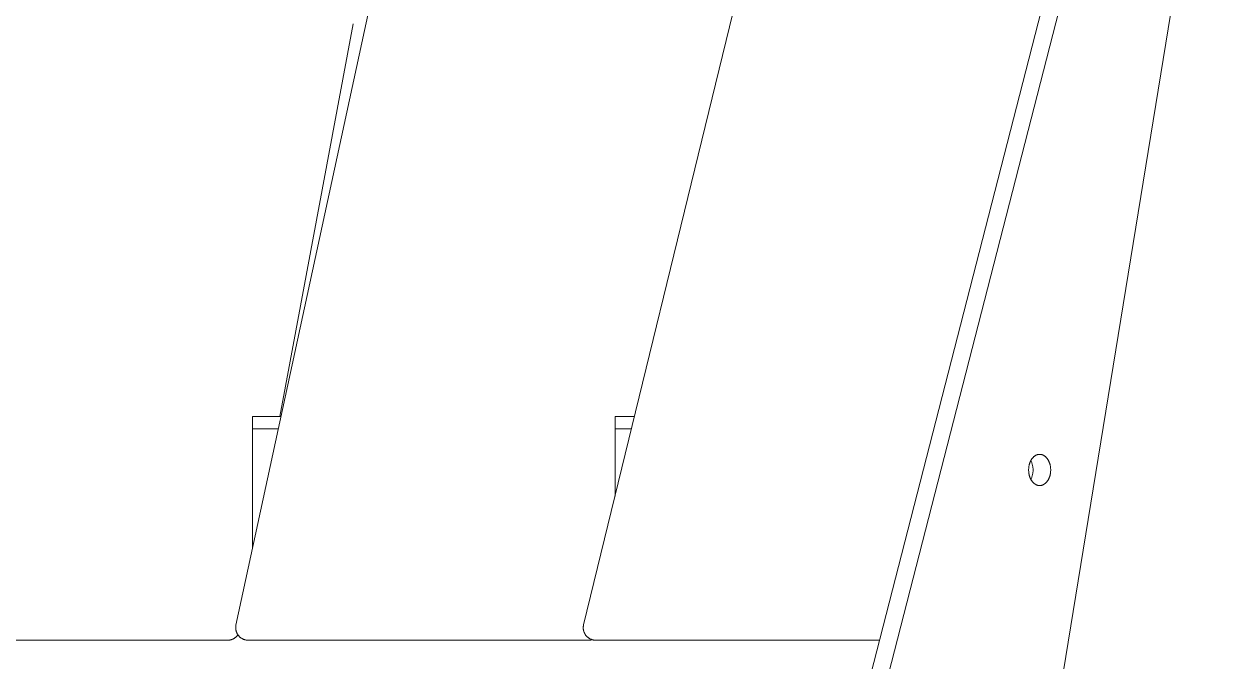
# Model space of a CAD drawing. Header units: inches. Extents: x -11 to 189, y -7 to 133.
# Drawn here: x 68.84 to 83.8, y 116.16 to 124.2 of the extents above; entities that cross this region are included whole.
import ezdxf

# ---------------------------------------------------------------- set-up
doc = ezdxf.new("R2010")
doc.units = ezdxf.units.IN
doc.layers.add('ZANO_R', color=7, linetype='Continuous', lineweight=0)

msp = doc.modelspace()

# ---------------------------------------------------------------- linework, layer by layer
at = {"layer": 'ZANO_R'}
for p, q in [((71.52172, 116.61712), (73.85545, 127.40089)), ((75.90686, 116.62116), (78.53995, 127.40493)), ((82.46804, 127.42144), (78.48223, 111.93451)), ((82.69075, 127.42144), (78.70494, 111.93451)), ((78.70494, 96.029), (83.79959, 127.33226)), ((72.99792, 124.1973), (72.07468, 119.24825)), ((71.73203, 119.24825), (71.73203, 117.58893)), ((71.77598, 119.24825), (71.73203, 119.24825)), ((71.77598, 119.24825), (72.09113, 119.24825)), ((76.30302, 119.24825), (76.30302, 118.24361)), ((76.34261, 119.24825), (76.30302, 119.24825)), ((76.34261, 119.24825), (76.54832, 119.24825)), ((71.73203, 119.09077), (72.05705, 119.09077)), ((76.30302, 119.09077), (76.50987, 119.09077)), ((81.59584, 118.74742), (81.59898, 118.74964)), ((81.59898, 118.74964), (81.60214, 118.75175)), ((81.60214, 118.75175), (81.60533, 118.75373)), ((81.60533, 118.75373), (81.60853, 118.75559)), ((81.60853, 118.75559), (81.61175, 118.75733)), ((81.61175, 118.75733), (81.61498, 118.75894)), ((81.61498, 118.75894), (81.61822, 118.76044)), ((81.61822, 118.76044), (81.62147, 118.76181)), ((81.62147, 118.76181), (81.62472, 118.76307)), ((81.62472, 118.76307), (81.62796, 118.7642)), ((81.62796, 118.7642), (81.63121, 118.76522)), ((81.63121, 118.76522), (81.63444, 118.76612)), ((81.63444, 118.76612), (81.63767, 118.76691)), ((81.63767, 118.76691), (81.64088, 118.76759)), ((81.64088, 118.76759), (81.64408, 118.76816)), ((81.64408, 118.76816), (81.64726, 118.76861)), ((81.64726, 118.76861), (81.65042, 118.76897)), ((81.65042, 118.76897), (81.65356, 118.76921)), ((81.65356, 118.76921), (81.65668, 118.76936)), ((81.65668, 118.76936), (81.65977, 118.76941)), ((81.65977, 118.76941), (81.66286, 118.76936)), ((81.66286, 118.76936), (81.66598, 118.76921)), ((81.66598, 118.76921), (81.66912, 118.76897)), ((81.66912, 118.76897), (81.67228, 118.76861)), ((81.67228, 118.76861), (81.67546, 118.76816)), ((81.67546, 118.76816), (81.67866, 118.76759)), ((81.67866, 118.76759), (81.68187, 118.76691)), ((81.68187, 118.76691), (81.6851, 118.76612)), ((81.6851, 118.76612), (81.68833, 118.76522)), ((81.68833, 118.76522), (81.69158, 118.7642)), ((81.69158, 118.7642), (81.69482, 118.76307)), ((81.69482, 118.76307), (81.69807, 118.76181)), ((81.69807, 118.76181), (81.70132, 118.76044)), ((81.70132, 118.76044), (81.70456, 118.75894)), ((81.70456, 118.75894), (81.70779, 118.75733)), ((81.70779, 118.75733), (81.71101, 118.75559)), ((81.71101, 118.75559), (81.71421, 118.75373)), ((81.71421, 118.75373), (81.7174, 118.75175)), ((81.7174, 118.75175), (81.72056, 118.74964)), ((81.72056, 118.74964), (81.7237, 118.74742)), ((81.52114, 118.59025), (81.52186, 118.59927)), ((81.52186, 118.59927), (81.5229, 118.60838)), ((81.5229, 118.60838), (81.52426, 118.61754)), ((81.52426, 118.61754), (81.52506, 118.62213)), ((81.52506, 118.62213), (81.52595, 118.62672)), ((81.52595, 118.62672), (81.52692, 118.63131)), ((81.52692, 118.63131), (81.52798, 118.6359)), ((81.52798, 118.6359), (81.52912, 118.64047)), ((81.52912, 118.64047), (81.53035, 118.64502)), ((81.53035, 118.64502), (81.53166, 118.64955)), ((81.53166, 118.64955), (81.53307, 118.65406)), ((81.53307, 118.65406), (81.53455, 118.65853)), ((81.53455, 118.65853), (81.53613, 118.66297)), ((81.53613, 118.66297), (81.53778, 118.66737)), ((81.53778, 118.66737), (81.53953, 118.67172)), ((81.53953, 118.67172), (81.54136, 118.67603)), ((81.54136, 118.67603), (81.54326, 118.68028)), ((81.54326, 118.68028), (81.54526, 118.68447)), ((81.54526, 118.68447), (81.54733, 118.68859)), ((81.54733, 118.68859), (81.54948, 118.69265)), ((81.55226, 118.68281), (81.54841, 118.69067)), ((81.54948, 118.69265), (81.55171, 118.69663)), ((81.55171, 118.69663), (81.55401, 118.70054)), ((81.55583, 118.67482), (81.55226, 118.68281)), ((81.55401, 118.70054), (81.55638, 118.70436)), ((81.55912, 118.66671), (81.55583, 118.67482)), ((81.55638, 118.70436), (81.55883, 118.7081)), ((81.55883, 118.7081), (81.56134, 118.71175)), ((81.56213, 118.65849), (81.55912, 118.66671)), ((81.56134, 118.71175), (81.56393, 118.71531)), ((81.56486, 118.65018), (81.56213, 118.65849)), ((81.56393, 118.71531), (81.56657, 118.71877)), ((81.5673, 118.64178), (81.56486, 118.65018)), ((81.56657, 118.71877), (81.56927, 118.72213)), ((81.56946, 118.63329), (81.5673, 118.64178)), ((81.56927, 118.72213), (81.57204, 118.72538)), ((81.57132, 118.62474), (81.56946, 118.63329)), ((81.57289, 118.61613), (81.57132, 118.62474)), ((81.57204, 118.72538), (81.57485, 118.72853)), ((81.57416, 118.60747), (81.57289, 118.61613)), ((81.57513, 118.59878), (81.57416, 118.60747)), ((81.57485, 118.72853), (81.57772, 118.73158)), ((81.57772, 118.73158), (81.58064, 118.73451)), ((81.58064, 118.73451), (81.5836, 118.73732)), ((81.5836, 118.73732), (81.58661, 118.74002)), ((81.58661, 118.74002), (81.58965, 118.74261)), ((81.58965, 118.74261), (81.59273, 118.74507)), ((81.59273, 118.74507), (81.59584, 118.74742)), ((81.7237, 118.74742), (81.72681, 118.74507)), ((81.72681, 118.74507), (81.72989, 118.74261)), ((81.72989, 118.74261), (81.73293, 118.74002)), ((81.73293, 118.74002), (81.73594, 118.73732)), ((81.73594, 118.73732), (81.7389, 118.73451)), ((81.7389, 118.73451), (81.74182, 118.73158)), ((81.74182, 118.73158), (81.74469, 118.72853)), ((81.74469, 118.72853), (81.7475, 118.72538)), ((81.7475, 118.72538), (81.75027, 118.72213)), ((81.75027, 118.72213), (81.75297, 118.71877)), ((81.75297, 118.71877), (81.75561, 118.71531)), ((81.75561, 118.71531), (81.7582, 118.71175)), ((81.7582, 118.71175), (81.76071, 118.7081)), ((81.76071, 118.7081), (81.76316, 118.70436)), ((81.76316, 118.70436), (81.76553, 118.70054)), ((81.76553, 118.70054), (81.76783, 118.69663)), ((81.76783, 118.69663), (81.77006, 118.69265)), ((81.77006, 118.69265), (81.77221, 118.68859)), ((81.77221, 118.68859), (81.77428, 118.68447)), ((81.77428, 118.68447), (81.77627, 118.68028)), ((81.77627, 118.68028), (81.77818, 118.67603)), ((81.77818, 118.67603), (81.78001, 118.67172)), ((81.78001, 118.67172), (81.78176, 118.66737)), ((81.78176, 118.66737), (81.78341, 118.66297)), ((81.78341, 118.66297), (81.78499, 118.65853)), ((81.78499, 118.65853), (81.78647, 118.65406)), ((81.78647, 118.65406), (81.78788, 118.64955)), ((81.78788, 118.64955), (81.78919, 118.64502)), ((81.78919, 118.64502), (81.79042, 118.64047)), ((81.79042, 118.64047), (81.79156, 118.6359)), ((81.79156, 118.6359), (81.79262, 118.63131)), ((81.79262, 118.63131), (81.79359, 118.62672)), ((81.79359, 118.62672), (81.79448, 118.62213)), ((81.79448, 118.62213), (81.79528, 118.61754)), ((81.79528, 118.61754), (81.79664, 118.60838)), ((81.79664, 118.60838), (81.79768, 118.59927)), ((81.79768, 118.59927), (81.7984, 118.59025)), ((81.52058, 118.57256), (81.52071, 118.58134)), ((81.52071, 118.56378), (81.52058, 118.57256)), ((81.52071, 118.58134), (81.52114, 118.59025)), ((81.52114, 118.55487), (81.52071, 118.56378)), ((81.52186, 118.54585), (81.52114, 118.55487)), ((81.5229, 118.53674), (81.52186, 118.54585)), ((81.52426, 118.52758), (81.5229, 118.53674)), ((81.52506, 118.52299), (81.52426, 118.52758)), ((81.52595, 118.51839), (81.52506, 118.52299)), ((81.52692, 118.5138), (81.52595, 118.51839)), ((81.52798, 118.50922), (81.52692, 118.5138)), ((81.52912, 118.50465), (81.52798, 118.50922)), ((81.53035, 118.5001), (81.52912, 118.50465)), ((81.53166, 118.49557), (81.53035, 118.5001)), ((81.53307, 118.49106), (81.53166, 118.49557)), ((81.53455, 118.48659), (81.53307, 118.49106)), ((81.53613, 118.48215), (81.53455, 118.48659)), ((81.53778, 118.47775), (81.53613, 118.48215)), ((81.53953, 118.47339), (81.53778, 118.47775)), ((81.54136, 118.46909), (81.53953, 118.47339)), ((81.54326, 118.46484), (81.54136, 118.46909)), ((81.54526, 118.46065), (81.54326, 118.46484)), ((81.54733, 118.45653), (81.54526, 118.46065)), ((81.54948, 118.45247), (81.54733, 118.45653)), ((81.54841, 118.45445), (81.55226, 118.46231)), ((81.55171, 118.44848), (81.54948, 118.45247)), ((81.55226, 118.46231), (81.55583, 118.4703)), ((81.55583, 118.4703), (81.55912, 118.47841)), ((81.55912, 118.47841), (81.56213, 118.48663)), ((81.56213, 118.48663), (81.56486, 118.49494)), ((81.56486, 118.49494), (81.5673, 118.50334)), ((81.5673, 118.50334), (81.56946, 118.51183)), ((81.56946, 118.51183), (81.57132, 118.52038)), ((81.57132, 118.52038), (81.57289, 118.52899)), ((81.57289, 118.52899), (81.57416, 118.53764)), ((81.57416, 118.53764), (81.57513, 118.54634)), ((81.5758, 118.59005), (81.57513, 118.59878)), ((81.57513, 118.54634), (81.5758, 118.55507)), ((81.57618, 118.58131), (81.5758, 118.59005)), ((81.5758, 118.55507), (81.57618, 118.56381)), ((81.57625, 118.57256), (81.57618, 118.58131)), ((81.57618, 118.56381), (81.57625, 118.57256)), ((81.77006, 118.45247), (81.76783, 118.44848)), ((81.77221, 118.45653), (81.77006, 118.45247)), ((81.77428, 118.46065), (81.77221, 118.45653)), ((81.77627, 118.46484), (81.77428, 118.46065)), ((81.77818, 118.46909), (81.77627, 118.46484)), ((81.78001, 118.47339), (81.77818, 118.46909)), ((81.78176, 118.47775), (81.78001, 118.47339)), ((81.78341, 118.48215), (81.78176, 118.47775)), ((81.78499, 118.48659), (81.78341, 118.48215)), ((81.78647, 118.49106), (81.78499, 118.48659)), ((81.78788, 118.49557), (81.78647, 118.49106)), ((81.78919, 118.5001), (81.78788, 118.49557)), ((81.79042, 118.50465), (81.78919, 118.5001)), ((81.79156, 118.50922), (81.79042, 118.50465)), ((81.79262, 118.5138), (81.79156, 118.50922)), ((81.79359, 118.51839), (81.79262, 118.5138)), ((81.79448, 118.52299), (81.79359, 118.51839)), ((81.79528, 118.52758), (81.79448, 118.52299)), ((81.79664, 118.53674), (81.79528, 118.52758)), ((81.79768, 118.54585), (81.79664, 118.53674)), ((81.7984, 118.55487), (81.79768, 118.54585)), ((81.7984, 118.59025), (81.79883, 118.58134)), ((81.79883, 118.56378), (81.7984, 118.55487)), ((81.79883, 118.58134), (81.79896, 118.57256)), ((81.79896, 118.57256), (81.79883, 118.56378)), ((81.55401, 118.44458), (81.55171, 118.44848)), ((81.55638, 118.44075), (81.55401, 118.44458)), ((81.55883, 118.43701), (81.55638, 118.44075)), ((81.56134, 118.43337), (81.55883, 118.43701)), ((81.56393, 118.42981), (81.56134, 118.43337)), ((81.56657, 118.42635), (81.56393, 118.42981)), ((81.56927, 118.42299), (81.56657, 118.42635)), ((81.57204, 118.41973), (81.56927, 118.42299)), ((81.57485, 118.41658), (81.57204, 118.41973)), ((81.57772, 118.41354), (81.57485, 118.41658)), ((81.58064, 118.41061), (81.57772, 118.41354)), ((81.5836, 118.4078), (81.58064, 118.41061)), ((81.58661, 118.4051), (81.5836, 118.4078)), ((81.58965, 118.40251), (81.58661, 118.4051)), ((81.59273, 118.40005), (81.58965, 118.40251)), ((81.59584, 118.3977), (81.59273, 118.40005)), ((81.59898, 118.39548), (81.59584, 118.3977)), ((81.60214, 118.39337), (81.59898, 118.39548)), ((81.60533, 118.39139), (81.60214, 118.39337)), ((81.60853, 118.38953), (81.60533, 118.39139)), ((81.61175, 118.38779), (81.60853, 118.38953)), ((81.61498, 118.38618), (81.61175, 118.38779)), ((81.61822, 118.38468), (81.61498, 118.38618)), ((81.62147, 118.38331), (81.61822, 118.38468)), ((81.62472, 118.38205), (81.62147, 118.38331)), ((81.62796, 118.38092), (81.62472, 118.38205)), ((81.63121, 118.3799), (81.62796, 118.38092)), ((81.63444, 118.379), (81.63121, 118.3799)), ((81.63767, 118.37821), (81.63444, 118.379)), ((81.64088, 118.37753), (81.63767, 118.37821)), ((81.64408, 118.37696), (81.64088, 118.37753)), ((81.64726, 118.37651), (81.64408, 118.37696)), ((81.65042, 118.37615), (81.64726, 118.37651)), ((81.65356, 118.3759), (81.65042, 118.37615)), ((81.65668, 118.37576), (81.65356, 118.3759)), ((81.65977, 118.37571), (81.65668, 118.37576)), ((81.66286, 118.37576), (81.65977, 118.37571)), ((81.66598, 118.3759), (81.66286, 118.37576)), ((81.66912, 118.37615), (81.66598, 118.3759)), ((81.67228, 118.37651), (81.66912, 118.37615)), ((81.67546, 118.37696), (81.67228, 118.37651)), ((81.67866, 118.37753), (81.67546, 118.37696)), ((81.68187, 118.37821), (81.67866, 118.37753)), ((81.6851, 118.379), (81.68187, 118.37821)), ((81.68833, 118.3799), (81.6851, 118.379)), ((81.69158, 118.38092), (81.68833, 118.3799)), ((81.69482, 118.38205), (81.69158, 118.38092)), ((81.69807, 118.38331), (81.69482, 118.38205)), ((81.70132, 118.38468), (81.69807, 118.38331)), ((81.70456, 118.38618), (81.70132, 118.38468)), ((81.70779, 118.38779), (81.70456, 118.38618)), ((81.71101, 118.38953), (81.70779, 118.38779)), ((81.71421, 118.39139), (81.71101, 118.38953)), ((81.7174, 118.39337), (81.71421, 118.39139)), ((81.72056, 118.39548), (81.7174, 118.39337)), ((81.7237, 118.3977), (81.72056, 118.39548)), ((81.72681, 118.40005), (81.7237, 118.3977)), ((81.72989, 118.40251), (81.72681, 118.40005)), ((81.73293, 118.4051), (81.72989, 118.40251)), ((81.73594, 118.4078), (81.73293, 118.4051)), ((81.7389, 118.41061), (81.73594, 118.4078)), ((81.74182, 118.41354), (81.7389, 118.41061)), ((81.74469, 118.41658), (81.74182, 118.41354)), ((81.7475, 118.41973), (81.74469, 118.41658)), ((81.75027, 118.42299), (81.7475, 118.41973)), ((81.75297, 118.42635), (81.75027, 118.42299)), ((81.75561, 118.42981), (81.75297, 118.42635)), ((81.7582, 118.43337), (81.75561, 118.42981)), ((81.76071, 118.43701), (81.7582, 118.43337)), ((81.76316, 118.44075), (81.76071, 118.43701)), ((81.76553, 118.44458), (81.76316, 118.44075)), ((81.76783, 118.44848), (81.76553, 118.44458)), ((71.51816, 116.58496), (71.51829, 116.59036)), ((71.51822, 116.57956), (71.51816, 116.58496)), ((71.51845, 116.57416), (71.51822, 116.57956)), ((71.51829, 116.59036), (71.51861, 116.59575)), ((71.51888, 116.56877), (71.51845, 116.57416)), ((71.51861, 116.59575), (71.51911, 116.60113)), ((71.51949, 116.5634), (71.51888, 116.56877)), ((71.51911, 116.60113), (71.5198, 116.60649)), ((71.52028, 116.55806), (71.51949, 116.5634)), ((71.5198, 116.60649), (71.52067, 116.61182)), ((71.52125, 116.55275), (71.52028, 116.55806)), ((71.52067, 116.61182), (71.52172, 116.61712)), ((71.52241, 116.54747), (71.52125, 116.55275)), ((71.52375, 116.54224), (71.52241, 116.54747)), ((71.52526, 116.53705), (71.52375, 116.54224)), ((71.52695, 116.53192), (71.52526, 116.53705)), ((71.52882, 116.52685), (71.52695, 116.53192)), ((71.53086, 116.52185), (71.52882, 116.52685)), ((71.53307, 116.51692), (71.53086, 116.52185)), ((71.53545, 116.51207), (71.53307, 116.51692)), ((71.53799, 116.5073), (71.53545, 116.51207)), ((71.5407, 116.50263), (71.53799, 116.5073)), ((75.90237, 116.58315), (75.90244, 116.58863)), ((75.90249, 116.57767), (75.90237, 116.58315)), ((75.90244, 116.58863), (75.90271, 116.5941)), ((75.9028, 116.57219), (75.90249, 116.57767)), ((75.90271, 116.5941), (75.90316, 116.59957)), ((75.9033, 116.56673), (75.9028, 116.57219)), ((75.90316, 116.59957), (75.9038, 116.60501)), ((75.90399, 116.5613), (75.9033, 116.56673)), ((75.9038, 116.60501), (75.90464, 116.61043)), ((75.90487, 116.55588), (75.90399, 116.5613)), ((75.90464, 116.61043), (75.90566, 116.61582)), ((75.90593, 116.55051), (75.90487, 116.55588)), ((75.90566, 116.61582), (75.90686, 116.62116)), ((75.90718, 116.54517), (75.90593, 116.55051)), ((75.90862, 116.53988), (75.90718, 116.54517)), ((75.91024, 116.53464), (75.90862, 116.53988)), ((75.91204, 116.52946), (75.91024, 116.53464)), ((75.91402, 116.52435), (75.91204, 116.52946)), ((75.91618, 116.51931), (75.91402, 116.52435)), ((75.91851, 116.51435), (75.91618, 116.51931)), ((75.92102, 116.50947), (75.91851, 116.51435)), ((75.92369, 116.50469), (75.92102, 116.50947)), ((66.98699, 116.42633), (70.77323, 116.42633)), ((70.77323, 116.42633), (71.41744, 116.42633)), ((71.42284, 116.42642), (71.41744, 116.42633)), ((71.42824, 116.4267), (71.42284, 116.42642)), ((71.43363, 116.42716), (71.42824, 116.4267)), ((71.43899, 116.42781), (71.43363, 116.42716)), ((71.44433, 116.42864), (71.43899, 116.42781)), ((71.44964, 116.42966), (71.44433, 116.42864)), ((71.45491, 116.43085), (71.44964, 116.42966)), ((71.46014, 116.43223), (71.45491, 116.43085)), ((71.46532, 116.43378), (71.46014, 116.43223)), ((71.47044, 116.43551), (71.46532, 116.43378)), ((71.47549, 116.43742), (71.47044, 116.43551)), ((71.48048, 116.4395), (71.47549, 116.43742)), ((71.4854, 116.44175), (71.48048, 116.4395)), ((71.49023, 116.44416), (71.4854, 116.44175)), ((71.49498, 116.44674), (71.49023, 116.44416)), ((71.49964, 116.44948), (71.49498, 116.44674)), ((71.5042, 116.45238), (71.49964, 116.44948)), ((71.50866, 116.45544), (71.5042, 116.45238)), ((71.51301, 116.45865), (71.50866, 116.45544)), ((71.51725, 116.462), (71.51301, 116.45865)), ((71.52137, 116.4655), (71.51725, 116.462)), ((71.52537, 116.46913), (71.52137, 116.4655)), ((71.52924, 116.4729), (71.52537, 116.46913)), ((71.53298, 116.4768), (71.52924, 116.4729)), ((71.53659, 116.48083), (71.53298, 116.4768)), ((71.54005, 116.48498), (71.53659, 116.48083)), ((71.54337, 116.48925), (71.54005, 116.48498)), ((71.54356, 116.49805), (71.5407, 116.50263)), ((71.54654, 116.49362), (71.54337, 116.48925)), ((71.54658, 116.49357), (71.54356, 116.49805)), ((71.54975, 116.48919), (71.54658, 116.49357)), ((71.55307, 116.48493), (71.54975, 116.48919)), ((71.55654, 116.48078), (71.55307, 116.48493)), ((71.56014, 116.47676), (71.55654, 116.48078)), ((71.56388, 116.47286), (71.56014, 116.47676)), ((71.56775, 116.46909), (71.56388, 116.47286)), ((71.57175, 116.46546), (71.56775, 116.46909)), ((71.57587, 116.46197), (71.57175, 116.46546)), ((71.58011, 116.45862), (71.57587, 116.46197)), ((71.58446, 116.45541), (71.58011, 116.45862)), ((71.58891, 116.45236), (71.58446, 116.45541)), ((71.59347, 116.44946), (71.58891, 116.45236)), ((71.59813, 116.44672), (71.59347, 116.44946)), ((71.60288, 116.44415), (71.59813, 116.44672)), ((71.60771, 116.44173), (71.60288, 116.44415)), ((71.61262, 116.43949), (71.60771, 116.44173)), ((71.61761, 116.43741), (71.61262, 116.43949)), ((71.62267, 116.43551), (71.61761, 116.43741)), ((71.62778, 116.43378), (71.62267, 116.43551)), ((71.63296, 116.43222), (71.62778, 116.43378)), ((71.63818, 116.43085), (71.63296, 116.43222)), ((71.64345, 116.42965), (71.63818, 116.43085)), ((71.64876, 116.42864), (71.64345, 116.42965)), ((71.6541, 116.42781), (71.64876, 116.42864)), ((71.65946, 116.42716), (71.6541, 116.42781)), ((71.66484, 116.4267), (71.65946, 116.42716)), ((71.67024, 116.42642), (71.66484, 116.4267)), ((71.67564, 116.42633), (71.67024, 116.42642)), ((71.67564, 116.42633), (73.94889, 116.42633)), ((75.22098, 116.42633), (73.94889, 116.42633)), ((75.22098, 116.42633), (75.96832, 116.42633)), ((75.92653, 116.5), (75.92369, 116.50469)), ((75.92952, 116.49541), (75.92653, 116.5)), ((75.93268, 116.49092), (75.92952, 116.49541)), ((75.93599, 116.48655), (75.93268, 116.49092)), ((75.93945, 116.4823), (75.93599, 116.48655)), ((75.94306, 116.47817), (75.93945, 116.4823)), ((75.9468, 116.47417), (75.94306, 116.47817)), ((75.95069, 116.4703), (75.9468, 116.47417)), ((75.9547, 116.46657), (75.95069, 116.4703)), ((75.95885, 116.46298), (75.9547, 116.46657)), ((75.96312, 116.45954), (75.95885, 116.46298)), ((75.9675, 116.45625), (75.96312, 116.45954)), ((75.972, 116.45311), (75.9675, 116.45625)), ((75.97347, 116.42641), (75.96832, 116.42633)), ((75.9766, 116.45013), (75.972, 116.45311)), ((75.97863, 116.42667), (75.97347, 116.42641)), ((75.9813, 116.44732), (75.9766, 116.45013)), ((75.98377, 116.42709), (75.97863, 116.42667)), ((75.9861, 116.44467), (75.9813, 116.44732)), ((75.9889, 116.42768), (75.98377, 116.42709)), ((75.99099, 116.44218), (75.9861, 116.44467)), ((75.994, 116.42844), (75.9889, 116.42768)), ((75.99596, 116.43987), (75.99099, 116.44218)), ((75.99908, 116.42936), (75.994, 116.42844)), ((76.00101, 116.43774), (75.99596, 116.43987)), ((76.00412, 116.43045), (75.99908, 116.42936)), ((76.00613, 116.43578), (76.00101, 116.43774)), ((76.00912, 116.43171), (76.00412, 116.43045)), ((76.01131, 116.434), (76.00613, 116.43578)), ((76.01408, 116.43313), (76.00912, 116.43171)), ((76.01656, 116.4324), (76.01131, 116.434)), ((76.02185, 116.43098), (76.01656, 116.4324)), ((76.02719, 116.42975), (76.02185, 116.43098)), ((76.03258, 116.42871), (76.02719, 116.42975)), ((76.03799, 116.42785), (76.03258, 116.42871)), ((76.04343, 116.42719), (76.03799, 116.42785)), ((76.04889, 116.42671), (76.04343, 116.42719)), ((76.05437, 116.42642), (76.04889, 116.42671)), ((76.05985, 116.42633), (76.05437, 116.42642)), ((76.05985, 116.42633), (79.32985, 116.42633)), ((79.32985, 116.42633), (79.63827, 116.42633))]:
    msp.add_line(p, q, dxfattribs=at)

doc.saveas('drawing.dxf')
